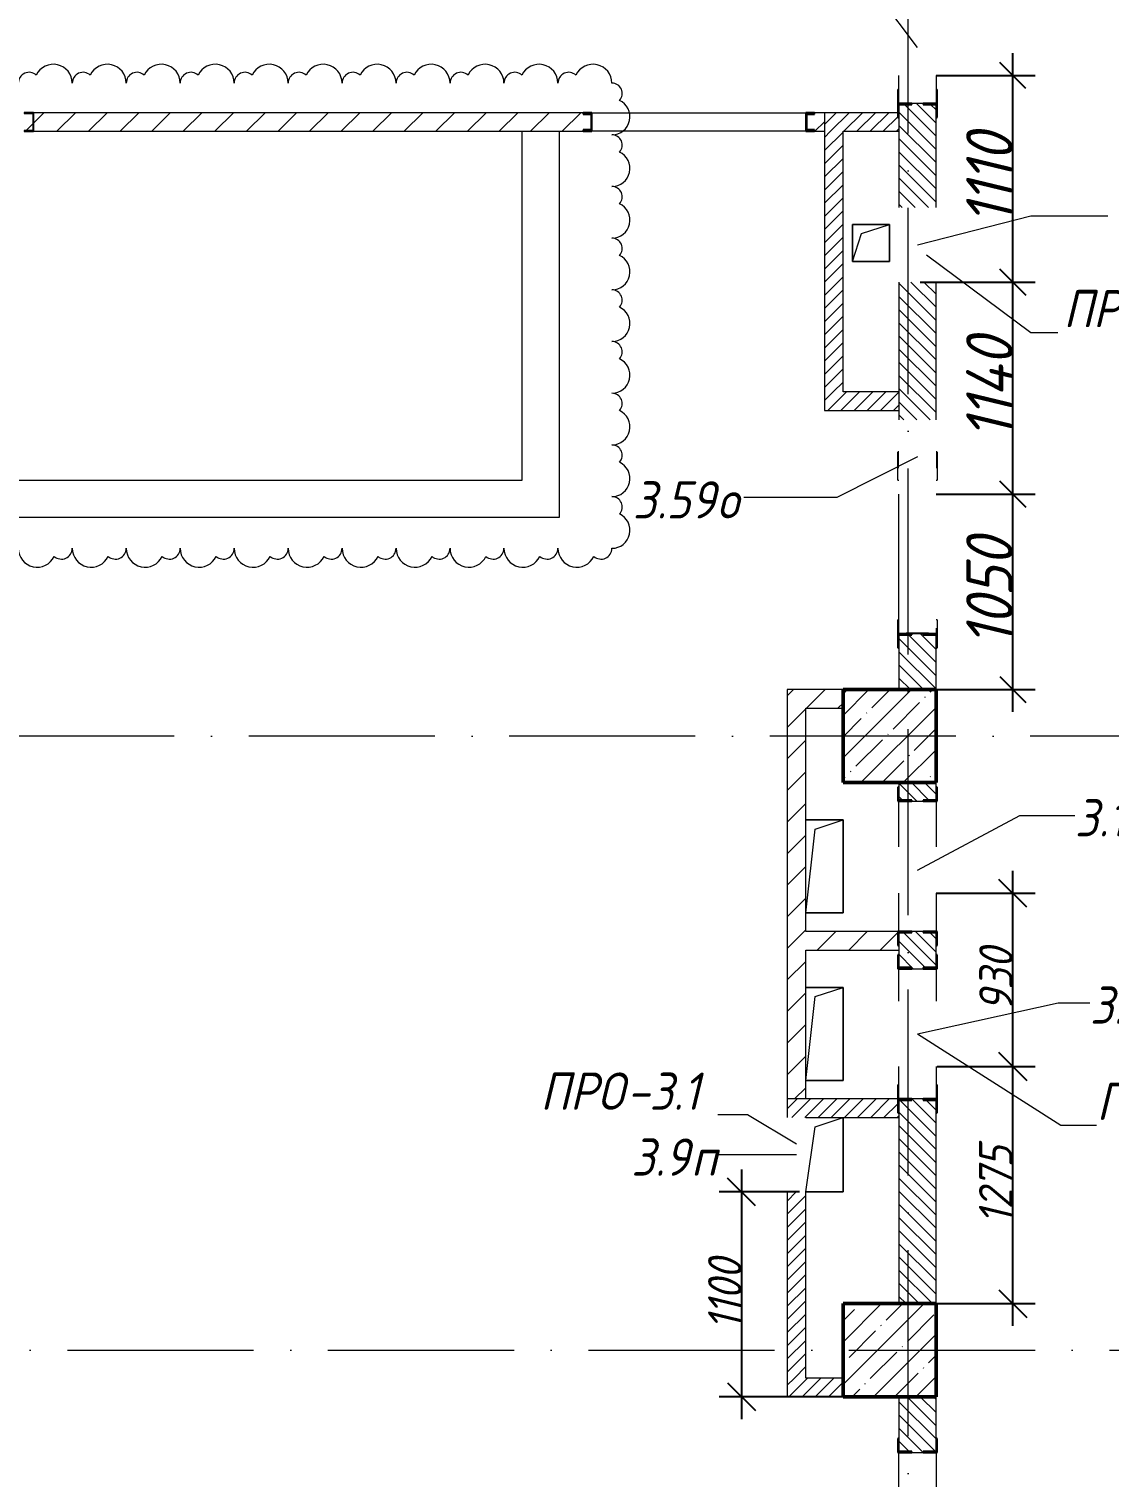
# Model space of a CAD drawing. Header units: millimetres. Extents: x -537608 to 253996, y -217170 to 186033.
# Drawn here: x -177960 to -172156, y 96683 to 104465 of the extents above; entities that cross this region are included whole.
import ezdxf

# ---------------------------------------------------------------- set-up
doc = ezdxf.new("R2010")
doc.units = ezdxf.units.MM
doc.linetypes.add('50_200_ШТРИХ_1Т_ш5_п1_п1_', pattern=[1400, 1000, -200, 0, -200])
for name, color, linetype, lineweight in [('A-____-____-DIMS', 7, 'Continuous', 9), ('A-FLOR-____-OTLN', 7, 'Continuous', 9), ('A-GENM-____-IDEN', 7, 'Continuous', 9), ('A-GENM-____-MCUT', 7, 'Continuous', 25), ('A-GENM-____-OTLN', 7, 'Continuous', 9), ('A-GENM-____-OTLN-1', 7, 'Continuous', 25), ('A-GLAZ-____-IDEN', 7, 'Continuous', 9), ('A-WALL-____-MCUT-2', 7, 'Continuous', 50), ('A-WALL-____-MCUT-3', 7, 'Continuous', 9), ('A-WALL-____-PATT-1', 7, 'Continuous', 9), ('A-WALL-FNSH-MCUT-1', 7, 'Continuous', 9), ('I-WALL-____-OTLN', 7, 'Continuous', 9), ('S-COLS-____-MCUT', 7, 'Continuous', 50), ('S-COLS-____-OTLN', 7, 'Continuous', 9), ('S-GRID-____-OTLN-1', 7, '50_200_ШТРИХ_1Т_ш5_п1_п1_', 9)]:
    doc.layers.add(name, color=color, linetype=linetype, lineweight=lineweight)
doc.layers.add('G-____-REVC-OTLN', color=1, linetype='Continuous', lineweight=9, true_color=0xff0000)
doc.styles.add('ISOCPEUR_I_10', font='isocpeui.ttf', dxfattribs={"width": 0.9, "height": 180})
doc.styles.add('ISOCPEUR_I_9', font='isocpeui.ttf', dxfattribs={"width": 0.9, "height": 250})
doc.dimstyles.new('ISO-1_8_0_9К_СРЕДНИЙ_Кладочные_4', dxfattribs={"dimscale": 304.8, "dimtxt": 179.276612, "dimasz": 0.492126, "dimexe": 0.393701, "dimexo": 0, "dimgap": 0, "dimtad": 1, "dimdec": 3, "dimrnd": 0.001, "dimdsep": 46, "dimtxsty": 'ISOCPEUR_I_10', "dimblk1": 'OBLIQUE', "dimblk2": 'OBLIQUE', "dimsah": 1, "dimcen": 0.09, "dimdle": 0.393701, "dimazin": 0, "dimtfac": 1, "dimtdec": 4, "dimtix": 1, "dimtmove": 1, "dimatfit": 3, "dimfxl": 1, "dimtvp": 1, "dimtolj": 1, "dimtzin": 0, "dimarcsym": 2})
doc.dimstyles.new('ISO-2_0_0_9К_СРЕДНИЙ', dxfattribs={"dimscale": 304.8, "dimtxt": 199.196235, "dimasz": 0.459318, "dimexe": 0.393701, "dimexo": 0, "dimgap": 0, "dimtad": 1, "dimdec": 0, "dimdsep": 46, "dimtxsty": 'ISOCPEUR_I_9', "dimblk1": 'OBLIQUE', "dimblk2": 'OBLIQUE', "dimsah": 1, "dimcen": 0.09, "dimdle": 0.393701, "dimazin": 0, "dimtfac": 1, "dimtdec": 4, "dimtix": 1, "dimtmove": 0, "dimatfit": 3, "dimfxl": 1, "dimtvp": 1, "dimtolj": 1, "dimtzin": 0, "dimarcsym": 2})
pattern_1 = [(135, (-178684.97, 83184.237), (-35.35534, -35.35534), [])]
pattern_2 = [(45, (-178684.97, 83184.24), (-84.8528, 84.8528), [])]
pattern_3 = [(45, (-178684.97, 83184.237), (-35.35534, 35.35534), [])]

# ---------------------------------------------------------------- blocks, each defined once
blk = doc.blocks.new('BSC_Колонна _Прямоугольная - 500х500-V52-АР1_План отверстий 3 этажа в осях 1-64_А-ГГ')
at = {"layer": 'S-COLS-____-OTLN'}
h = blk.add_hatch(dxfattribs=at)
h.set_pattern_fill('FP_89', color=256, style=0, pattern_type=2)
h.set_pattern_definition([(45, (-5350, -17481.04), (-114.0493, 114.0493), []), (45, (-5235.95, -17481.04), (-114.0493, 114.0493), [201.613, -40.323, 3.353, -36.97])])
h.paths.add_polyline_path([(-250, -250), (250, -250), (250, 250), (-250, 250)], flags=0)
at = {"layer": 'S-COLS-____-MCUT'}
for p, q in [((250, 250), (-250, 250)), ((-250, 250), (-250, -250)), ((250, -250), (250, 250)), ((-250, -250), (250, -250))]:
    blk.add_line(p, q, dxfattribs=at)
blk = doc.blocks.new('154_Стойка_СКБ_Швеллер - СМ-2180_100-28318692-АР1_План отверстий 3 этажа в осях 1-64_А-ГГ')
at = {"layer": 'A-GENM-____-MCUT'}
for p, q in [((171, 50), (125, 50)), ((125, 50), (125, -50)), ((129.5, 42.4), (171, 42.4)), ((129.5, -42.4), (129.5, 42.4)), ((171, 42.4), (171, 50)), ((125, -50), (171, -50)), ((171, -42.4), (129.5, -42.4)), ((171, -50), (171, -42.4))]:
    blk.add_line(p, q, dxfattribs=at)
blk = doc.blocks.new('154_Фахверк_СКБ_Швеллер - Тип_100_3960-28318856-АР1_План отверстий 3 этажа в осях 1-64_А-ГГ')
at = {"layer": 'A-GENM-____-MCUT'}
for p, q in [((175, 50), (125, 50)), ((125, 50), (125, -50)), ((128, 47), (175, 47)), ((128, -47), (128, 47)), ((175, 47), (175, 50)), ((125, -50), (175, -50)), ((175, -47), (128, -47)), ((175, -50), (175, -47))]:
    blk.add_line(p, q, dxfattribs=at)
blk = doc.blocks.new('154_Стойка_СКБ_Уголок - СМ-2180_200-28268025-АР1_План отверстий 3 этажа в осях 1-64_А-ГГ')
at = {"layer": 'A-GENM-____-MCUT'}
for p, q in [((125, 156), (125, 81)), ((200, 156), (125, 156)), ((200, 150), (200, 156)), ((125, 81), (131, 81)), ((131, 81), (131, 150)), ((131, 150), (200, 150)), ((131, 19), (125, 19)), ((125, 19), (125, -56)), ((131, -50), (131, 19)), ((125, -56), (200, -56)), ((200, -50), (131, -50)), ((200, -56), (200, -50))]:
    blk.add_line(p, q, dxfattribs=at)
blk = doc.blocks.new('Фахверк_СКБ_Уголок - 200_3960_зеркало-28268689-АР1_План отверстий 3 этажа в осях 1-64_А-ГГ')
at = {"layer": 'A-GENM-____-MCUT'}
for p, q in [((200, 156), (125, 156)), ((125, 156), (125, 81)), ((200, 150), (200, 156)), ((125, 81), (131, 81)), ((131, 81), (131, 150)), ((131, 150), (200, 150)), ((131, 19), (125, 19)), ((125, 19), (125, -56)), ((131, -50), (131, 19)), ((125, -56), (200, -56)), ((200, -50), (131, -50)), ((200, -56), (200, -50))]:
    blk.add_line(p, q, dxfattribs=at)
blk = doc.blocks.new('Фахверк_СКБ_Уголок - 200_3960-28268576-АР1_План отверстий 3 этажа в осях 1-64_А-ГГ')
at = {"layer": 'A-GENM-____-MCUT'}
for p, q in [((200, 156), (125, 156)), ((125, 156), (125, 81)), ((200, 150), (200, 156)), ((125, 81), (131, 81)), ((131, 81), (131, 150)), ((131, 150), (200, 150)), ((131, 19), (125, 19)), ((125, 19), (125, -56)), ((131, -50), (131, 19)), ((125, -56), (200, -56)), ((200, -50), (131, -50)), ((200, -56), (200, -50))]:
    blk.add_line(p, q, dxfattribs=at)
blk = doc.blocks.new('Стойка_Влож_Уголок_Опорный - Уголок-28213941-АР1_План отверстий 3 этажа в осях 1-64_А-ГГ')
at = {"layer": 'A-GENM-____-OTLN'}
for p, q in [((-212, -6), (-212, 0)), ((0, 0), (0, -6)), ((-212, -75), (-212, -6)), ((-212, -6), (-206, -6)), ((-212, -75), (-206, -75)), ((-6, -6), (0, -6)), ((-6, -75), (0, -75)), ((0, -6), (0, -75))]:
    blk.add_line(p, q, dxfattribs=at)
blk = doc.blocks.new('154_Стойка_СКБ_Уголок - СМ-2480_200-28346303-АР1_План отверстий 3 этажа в осях 1-64_А-ГГ')
at = {"layer": 'A-GENM-____-MCUT'}
for p, q in [((125, 156), (125, 81)), ((200, 156), (125, 156)), ((200, 150), (200, 156)), ((125, 81), (131, 81)), ((131, 81), (131, 150)), ((131, 150), (200, 150)), ((131, 19), (125, 19)), ((125, 19), (125, -56)), ((131, -50), (131, 19)), ((125, -56), (200, -56)), ((200, -50), (131, -50)), ((200, -56), (200, -50))]:
    blk.add_line(p, q, dxfattribs=at)
blk = doc.blocks.new('Стойка_Влож_Полоса боковая - Полоса-28213942-АР1_План отверстий 3 этажа в осях 1-64_А-ГГ')
at = {"layer": 'A-GENM-____-OTLN'}
for p, q in [((-5, 60), (0, 60)), ((-5, -60), (-5, 60)), ((0, 31), (0, -31)), ((0, -60), (-5, -60))]:
    blk.add_line(p, q, dxfattribs=at)
blk = doc.blocks.new('154_Стойка_СКБ_Уголок - СМ-2480_200-V164-АР1_План отверстий 3 этажа в осях 1-64_А-ГГ')
at = {"layer": 'A-GENM-____-MCUT'}
for p, q in [((125, 156), (125, 150)), ((200, 156), (125, 156)), ((200, 150), (200, 156)), ((125, -50), (125, -56)), ((125, -56), (200, -56)), ((200, -56), (200, -50))]:
    blk.add_line(p, q, dxfattribs=at)
blk = doc.blocks.new('Фахверк_СКБ_Уголок - 200_3550-28267367-АР1_План отверстий 3 этажа в осях 1-64_А-ГГ')
at = {"layer": 'A-GENM-____-MCUT'}
for p, q in [((200, 156), (125, 156)), ((125, 156), (125, 81)), ((200, 150), (200, 156)), ((125, 81), (131, 81)), ((131, 81), (131, 150)), ((131, 150), (200, 150)), ((131, 19), (125, 19)), ((125, 19), (125, -56)), ((131, -50), (131, 19)), ((125, -56), (200, -56)), ((200, -50), (131, -50)), ((200, -56), (200, -50))]:
    blk.add_line(p, q, dxfattribs=at)
blk = doc.blocks.new('AR_Отверстие прямоугольное _в плите_ - AR_Отверстие прямоугольное _в плите_-30229458-АР1_План отверстий 3 этажа в осях 1-64_А-ГГ')
at = {"layer": 'A-GENM-____-OTLN'}
for p, q in [((100, 250), (-100, 250)), ((-50, 200), (100, 250)), ((100, -250), (100, 250)), ((-100, -250), (-50, 200)), ((-100, -250), (100, -250))]:
    blk.add_line(p, q, dxfattribs=at)
blk = doc.blocks.new('AR_Отверстие прямоугольное _в плите_ - AR_Отверстие прямоугольное _в плите_-30458127-АР1_План отверстий 3 этажа в осях 1-64_А-ГГ')
at = {"layer": 'A-GENM-____-OTLN'}
for p, q in [((100, 100), (-100, 100)), ((-100, 100), (-100, -100)), ((-50, 50), (100, 100)), ((100, -100), (100, 100)), ((-100, -100), (-50, 50)), ((-100, -100), (100, -100))]:
    blk.add_line(p, q, dxfattribs=at)
blk = doc.blocks.new('AR_Отверстие прямоугольное _в плите_ - AR_Отверстие прямоугольное _в плите_-30229368-АР1_План отверстий 3 этажа в осях 1-64_А-ГГ')
at = {"layer": 'A-GENM-____-OTLN'}
for p, q in [((-50, 150), (100, 200)), ((100, -200), (100, 200)), ((-100, -200), (-50, 150)), ((-100, -200), (100, -200))]:
    blk.add_line(p, q, dxfattribs=at)
blk = doc.blocks.new('_Oblique')
at = {"color": 0, "linetype": 'ByBlock', "lineweight": -2}
blk.add_line((-0.5, -0.5), (0.5, 0.5), dxfattribs=at)
blk = doc.blocks.new('*D1093')
at = {"layer": 'A-____-____-DIMS', "color": 0, "lineweight": -2, "transparency": 16777216}
for p, q in [((-174130.2, 98335.3), (-174130.2, 96995.3)), ((-173819.8, 98215.3), (-174250.2, 98215.3)), ((-173585, 97115.3), (-174250.2, 97115.3))]:
    blk.add_line(p, q, dxfattribs=at)
at = {"layer": 'Defpoints', "color": 0, "transparency": 16777216}
for p in [(-173819.8, 98215.3), (-174130.2, 97115.3), (-173585, 97115.3)]:
    blk.add_point(p, dxfattribs=at)
at = {"layer": 'A-____-____-DIMS', "color": 0, "lineweight": -2, "transparency": 16777216, "xscale": 150, "yscale": 150, "zscale": 150}
for p, rotation in [((-174130.2, 98215.3), 90), ((-174130.2, 97115.3), 270)]:
    blk.add_blockref('_Oblique', p, dxfattribs=dict(at, rotation=rotation))
at = {"layer": 'A-____-____-DIMS', "color": 0, "transparency": 16777216, "insert": (-174220.2, 97665.3), "char_height": 180, "width": 463.361, "attachment_point": 5, "rotation": 90, "style": 'ISOCPEUR_I_10'}
blk.add_mtext('\\A1;1100', dxfattribs=at)
blk = doc.blocks.new('*D1196')
at = {"layer": 'A-____-____-DIMS', "color": 0, "lineweight": -2, "transparency": 16777216}
for p, q in [((-172673.1, 100795.3), (-172673.1, 102085.3)), ((-173085, 101965.3), (-172553.1, 101965.3)), ((-173085, 100915.3), (-172553.1, 100915.3))]:
    blk.add_line(p, q, dxfattribs=at)
at = {"layer": 'Defpoints', "color": 0, "transparency": 16777216}
for p in [(-173085, 101965.3), (-172673.1, 101965.3), (-173085, 100915.3)]:
    blk.add_point(p, dxfattribs=at)
at = {"layer": 'A-____-____-DIMS', "color": 0, "lineweight": -2, "transparency": 16777216, "xscale": 140, "yscale": 140, "zscale": 140}
for p, rotation in [((-172673.1, 101965.3), 90), ((-172673.1, 100915.3), 270)]:
    blk.add_blockref('_Oblique', p, dxfattribs=dict(at, rotation=rotation))
at = {"layer": 'A-____-____-DIMS', "color": 0, "transparency": 16777216, "insert": (-172798.1, 101440.3), "char_height": 250, "width": 560.814, "attachment_point": 5, "rotation": 90, "style": 'ISOCPEUR_I_9'}
blk.add_mtext('\\A1;1050', dxfattribs=at)
blk = doc.blocks.new('*D1197')
at = {"layer": 'A-____-____-DIMS', "color": 0, "lineweight": -2, "transparency": 16777216}
for p, q in [((-172673.1, 101845.3), (-172673.1, 103225.3)), ((-173169.8, 103105.3), (-172553.1, 103105.3)), ((-173085, 101965.3), (-172553.1, 101965.3))]:
    blk.add_line(p, q, dxfattribs=at)
at = {"layer": 'Defpoints', "color": 0, "transparency": 16777216}
for p in [(-173169.8, 103105.3), (-172673.1, 103105.3), (-173085, 101965.3)]:
    blk.add_point(p, dxfattribs=at)
at = {"layer": 'A-____-____-DIMS', "color": 0, "lineweight": -2, "transparency": 16777216, "xscale": 140, "yscale": 140, "zscale": 140}
for p, rotation in [((-172673.1, 103105.3), 90), ((-172673.1, 101965.3), 270)]:
    blk.add_blockref('_Oblique', p, dxfattribs=dict(at, rotation=rotation))
at = {"layer": 'A-____-____-DIMS', "color": 0, "transparency": 16777216, "insert": (-172798.1, 102535.3), "char_height": 250, "width": 533.233, "attachment_point": 5, "rotation": 90, "style": 'ISOCPEUR_I_9'}
blk.add_mtext('\\A1;1140', dxfattribs=at)
blk = doc.blocks.new('*D1198')
at = {"layer": 'A-____-____-DIMS', "color": 0, "lineweight": -2, "transparency": 16777216}
for p, q in [((-172673.1, 102985.3), (-172673.1, 104335.3)), ((-173085, 104215.3), (-172553.1, 104215.3)), ((-173169.8, 103105.3), (-172553.1, 103105.3))]:
    blk.add_line(p, q, dxfattribs=at)
at = {"layer": 'Defpoints', "color": 0, "transparency": 16777216}
for p in [(-173085, 104215.3), (-172673.1, 104215.3), (-173169.8, 103105.3)]:
    blk.add_point(p, dxfattribs=at)
at = {"layer": 'A-____-____-DIMS', "color": 0, "lineweight": -2, "transparency": 16777216, "xscale": 140, "yscale": 140, "zscale": 140}
for p, rotation in [((-172673.1, 104215.3), 90), ((-172673.1, 103105.3), 270)]:
    blk.add_blockref('_Oblique', p, dxfattribs=dict(at, rotation=rotation))
at = {"layer": 'A-____-____-DIMS', "color": 0, "transparency": 16777216, "insert": (-172798.1, 103660.3), "char_height": 250, "width": 468.877, "attachment_point": 5, "rotation": 90, "style": 'ISOCPEUR_I_9'}
blk.add_mtext('\\A1;1110', dxfattribs=at)
blk = doc.blocks.new('*D1214')
at = {"layer": 'A-____-____-DIMS', "color": 0, "lineweight": -2, "transparency": 16777216}
for p, q in [((-172673.1, 97495.3), (-172673.1, 99010.3)), ((-173079, 98890.3), (-172553.1, 98890.3)), ((-173085, 97615.3), (-172553.1, 97615.3))]:
    blk.add_line(p, q, dxfattribs=at)
at = {"layer": 'Defpoints', "color": 0, "transparency": 16777216}
for p in [(-173079, 98890.3), (-172673.1, 98890.3), (-173085, 97615.3)]:
    blk.add_point(p, dxfattribs=at)
at = {"layer": 'A-____-____-DIMS', "color": 0, "lineweight": -2, "transparency": 16777216, "xscale": 150, "yscale": 150, "zscale": 150}
for p, rotation in [((-172673.1, 98890.3), 90), ((-172673.1, 97615.3), 270)]:
    blk.add_blockref('_Oblique', p, dxfattribs=dict(at, rotation=rotation))
at = {"layer": 'A-____-____-DIMS', "color": 0, "transparency": 16777216, "insert": (-172764.3, 98252.8), "char_height": 180, "width": 504.733, "attachment_point": 5, "rotation": 90, "style": 'ISOCPEUR_I_10'}
blk.add_mtext('\\A1;1275', dxfattribs=at)
blk = doc.blocks.new('*D1215')
at = {"layer": 'A-____-____-DIMS', "color": 0, "lineweight": -2, "transparency": 16777216}
for p, q in [((-172673.1, 98770.3), (-172673.1, 99940.3)), ((-173085, 99820.3), (-172553.1, 99820.3)), ((-173079, 98890.3), (-172553.1, 98890.3))]:
    blk.add_line(p, q, dxfattribs=at)
at = {"layer": 'Defpoints', "color": 0, "transparency": 16777216}
for p in [(-173085, 99820.3), (-172673.1, 99820.3), (-173079, 98890.3)]:
    blk.add_point(p, dxfattribs=at)
at = {"layer": 'A-____-____-DIMS', "color": 0, "lineweight": -2, "transparency": 16777216, "xscale": 150, "yscale": 150, "zscale": 150}
for p, rotation in [((-172673.1, 99820.3), 90), ((-172673.1, 98890.3), 270)]:
    blk.add_blockref('_Oblique', p, dxfattribs=dict(at, rotation=rotation))
at = {"layer": 'A-____-____-DIMS', "color": 0, "transparency": 16777216, "insert": (-172763.1, 99355.3), "char_height": 180, "width": 409.578, "attachment_point": 5, "rotation": 90, "style": 'ISOCPEUR_I_10'}
blk.add_mtext('\\A1;930', dxfattribs=at)
blk = doc.blocks.new('Family - ___-37340019-АР1_План отверстий 3 этажа в осях 1-64_А-ГГ')
at = {"layer": 'G-____-REVC-OTLN'}
for centre, radius, start, end in [((-1753.7, 20990), 101.5, 360, 154.79123), ((-1463.7, 20990), 101.5, 360, 154.79123), ((-1173.7, 20990), 101.5, 360, 154.79123), ((-883.7, 20990), 101.5, 360, 154.79123), ((-593.7, 20990), 101.5, 360, 154.79123), ((-303.7, 20990), 101.5, 360, 154.79123), ((-13.7, 20990), 101.5, 360, 154.79123), ((276.3, 20990), 101.5, 360, 154.79123), ((566.3, 20990), 101.5, 360, 154.79123), ((856.3, 20990), 101.5, 360, 154.79123), ((1146.3, 20990), 101.5, 360, 154.79123), ((1436.3, 20990), 101.5, 360, 154.79123), ((1726.3, 20990), 101.5, 360, 154.79123), ((2016.3, 20990), 101.5, 360, 154.79123), ((2306.3, 20990), 101.5, 0, 154.79123), ((2596.3, 20990), 101.5, 0, 154.79123), ((2886.3, 20990), 101.5, 0, 154.79123), ((3176.3, 20990), 101.5, 0, 154.79123), ((3466.3, 20990), 101.5, 0, 154.79123), ((3756.3, 20990), 101.5, 0, 154.79123), ((-1884.2, 20990), 58, 48.18969, 180), ((-1594.2, 20990), 58, 48.18969, 180), ((-1304.2, 20990), 58, 48.18969, 180), ((-1014.2, 20990), 58, 48.18969, 180), ((-724.2, 20990), 58, 48.18969, 180), ((-434.2, 20990), 58, 48.18969, 180), ((-144.2, 20990), 58, 48.18969, 180), ((145.8, 20990), 58, 48.18969, 180), ((435.8, 20990), 58, 48.18969, 180), ((725.8, 20990), 58, 48.18969, 180), ((1015.8, 20990), 58, 48.18969, 180), ((1305.8, 20990), 58, 48.18969, 180), ((1595.8, 20990), 58, 48.18969, 180), ((1885.8, 20990), 58, 48.18969, 180), ((2175.8, 20990), 58, 48.18969, 180), ((2465.8, 20990), 58, 48.18969, 180), ((2755.8, 20990), 58, 48.18969, 180), ((3045.8, 20990), 58, 48.18969, 180), ((3335.8, 20990), 58, 48.18969, 180), ((3625.8, 20990), 58, 48.18969, 180), ((-1942.2, 20892.8), 97.2, 90, 244.79123), ((3857.8, 20934.5), 55.6, 318.18969, 90), ((3857.8, 20809.5), 97.2, 270, 64.79123), ((-1942.2, 20767.8), 55.6, 138.18969, 270), ((-1942.2, 20615), 97.2, 90, 244.79123), ((3857.8, 20656.7), 55.6, 318.18969, 90), ((3857.8, 20531.7), 97.2, 270, 64.79123), ((-1942.2, 20490), 55.6, 138.18969, 270), ((-1942.2, 20337.2), 97.2, 90, 244.79123), ((3857.8, 20378.9), 55.6, 318.18969, 90), ((3857.8, 20253.9), 97.2, 270, 64.79123), ((-1942.2, 20212.2), 55.6, 138.18969, 270), ((-1942.2, 20059.5), 97.2, 90, 244.79123), ((3857.8, 20101.1), 55.6, 318.18969, 90), ((3857.8, 19976.1), 97.2, 270, 64.79123), ((-1942.2, 19934.5), 55.6, 138.18969, 270), ((-1942.2, 19781.7), 97.2, 90, 244.79123), ((3857.8, 19823.3), 55.6, 318.18969, 90), ((3857.8, 19698.3), 97.2, 270, 64.79123), ((-1942.2, 19656.7), 55.6, 138.18969, 270), ((-1942.2, 19503.9), 97.2, 90, 244.79123), ((3857.8, 19545.6), 55.6, 318.18969, 90), ((3857.8, 19420.6), 97.2, 270, 64.79123), ((-1942.2, 19378.9), 55.6, 138.18969, 270), ((-1942.2, 19226.1), 97.2, 90, 244.79123), ((3857.8, 19267.8), 55.6, 318.18969, 90), ((3857.8, 19142.8), 97.2, 270, 64.79123), ((-1942.2, 19101.1), 55.6, 138.18969, 270), ((-1942.2, 18948.3), 97.2, 90, 244.79123), ((3857.8, 18990), 55.6, 318.18969, 90), ((3857.8, 18865), 97.2, 270, 64.79123), ((-1942.2, 18823.3), 55.6, 138.18969, 270), ((-1942.2, 18670.6), 97.2, 90, 244.79123), ((3857.8, 18712.2), 55.6, 318.18969, 90), ((3857.8, 18587.2), 97.2, 270, 64.79123), ((-1942.2, 18545.6), 55.6, 138.18969, 270), ((-1840.7, 18490), 101.5, 180, 334.79123), ((-1710.2, 18490), 58, 228.18969, 0), ((-1550.7, 18490), 101.5, 180, 334.79123), ((-1420.2, 18490), 58, 228.18969, 0), ((-1260.7, 18490), 101.5, 180, 334.79123), ((-1130.2, 18490), 58, 228.18969, 0), ((-970.7, 18490), 101.5, 180, 334.79123), ((-840.2, 18490), 58, 228.18969, 0), ((-680.7, 18490), 101.5, 180, 334.79123), ((-550.2, 18490), 58, 228.18969, 0), ((-390.7, 18490), 101.5, 180, 334.79123), ((-260.2, 18490), 58, 228.18969, 0), ((-100.7, 18490), 101.5, 180, 334.79123), ((29.8, 18490), 58, 228.18969, 0), ((189.3, 18490), 101.5, 180, 334.79123), ((319.8, 18490), 58, 228.18969, 0), ((479.3, 18490), 101.5, 180, 334.79123), ((609.8, 18490), 58, 228.18969, 0), ((769.3, 18490), 101.5, 180, 334.79123), ((899.8, 18490), 58, 228.18969, 0), ((1059.3, 18490), 101.5, 180, 334.79123), ((1189.8, 18490), 58, 228.18969, 0), ((1349.3, 18490), 101.5, 180, 334.79123), ((1479.8, 18490), 58, 228.18969, 0), ((1639.3, 18490), 101.5, 180, 334.79123), ((1769.8, 18490), 58, 228.18969, 0), ((1929.3, 18490), 101.5, 180, 334.79123), ((2059.8, 18490), 58, 228.18969, 0), ((2219.3, 18490), 101.5, 180, 334.79123), ((2349.8, 18490), 58, 228.18969, 0), ((2509.3, 18490), 101.5, 180, 334.79123), ((2639.8, 18490), 58, 228.18969, 0), ((2799.3, 18490), 101.5, 180, 334.79123), ((2929.8, 18490), 58, 228.18969, 0), ((3089.3, 18490), 101.5, 180, 334.79123), ((3219.8, 18490), 58, 228.18969, 0), ((3379.3, 18490), 101.5, 180, 334.79123), ((3509.8, 18490), 58, 228.18969, 0), ((3669.3, 18490), 101.5, 180, 334.79123), ((3799.8, 18490), 58, 228.18969, 0)]:
    blk.add_arc(centre, radius, start, end, dxfattribs=at)

msp = doc.modelspace()

# ---------------------------------------------------------------- hatches: boundary and pattern name
at = {"layer": 'A-WALL-____-PATT-1'}
h = msp.add_hatch(dxfattribs=at)
h.set_pattern_fill('FP_6', color=256, style=0, pattern_type=2)
h.set_pattern_definition(pattern_1)
h.paths.add_polyline_path([(-173084.9702, 100915.2788), (-173084.9702, 101209.2788), (-173153.9702, 101209.2788), (-173153.9702, 101215.2788), (-173215.9702, 101215.2788), (-173215.9702, 101209.2788), (-173284.9702, 101209.2788), (-173284.9702, 100915.2788)], flags=0)
h.paths.add_polyline_path([(-173110.6112, 102365.2788), (-173084.9702, 102365.2788), (-173084.9702, 103105.2788), (-173284.9702, 103105.2788), (-173284.9702, 102365.2788)], flags=0)
h.paths.add_polyline_path([(-173084.9702, 103505.2788), (-173084.9702, 104059.2788), (-173153.9702, 104059.2788), (-173153.9702, 104065.2788), (-173215.9702, 104065.2788), (-173215.9702, 104059.2788), (-173284.9702, 104059.2788), (-173284.9702, 103505.2788), (-173215.9702, 103505.2788)], flags=0)
h.paths.add_polyline_path([(-173153.9702, 105215.2788), (-173153.9702, 105221.2788), (-173084.9702, 105221.2788), (-173084.9702, 106415.2788), (-173284.9702, 106415.2788), (-173284.9702, 105221.2788), (-173215.9702, 105221.2788), (-173215.9702, 105215.2788)], flags=0)
h = msp.add_hatch(dxfattribs=at)
h.set_pattern_fill('FP_4', color=256, style=0, pattern_type=2)
h.set_pattern_definition(pattern_2)
h.paths.add_polyline_path([(-173684.9702, 103915.2788), (-173684.9702, 104015.2788), (-173738.9702, 104015.2788), (-173738.9702, 104007.6788), (-173780.4702, 104007.6788), (-173780.4702, 103922.8788), (-173738.9702, 103922.8788), (-173738.9702, 103915.2788)], flags=0)
h.paths.add_polyline_path([(-175163.7185, 103915.2788), (-174980.9702, 103916.0519), (-174980.9702, 103922.8788), (-174939.4702, 103922.8788), (-174939.4702, 104007.6788), (-174980.9702, 104007.6788), (-174980.9702, 104015.2788), (-177934.9702, 104015.2788), (-177934.9702, 103915.2788)], flags=0)
h.paths.add_polyline_path([(-178698.6471, 103915.2788), (-177984.9702, 103915.2788), (-177984.9702, 103918.2788), (-177937.9702, 103918.2788), (-177937.9702, 104012.2788), (-177984.9702, 104012.2788), (-177984.9702, 104015.2788), (-180884.9702, 104015.2788), (-180884.9702, 103915.2788), (-180466.1114, 103915.2788)], flags=0)
h = msp.add_hatch(dxfattribs=at)
h.set_pattern_fill('FP_5', color=256, style=0, pattern_type=2)
h.set_pattern_definition(pattern_3)
h.paths.add_polyline_path([(-173290.9702, 103915.2788), (-173284.9702, 103915.2788), (-173284.9702, 103990.2788), (-173290.9702, 103990.2788), (-173290.9702, 104015.2788), (-173684.9702, 104015.2788), (-173684.9702, 103915.2788), (-173396.2542, 103915.2788)], flags=0)
h = msp.add_hatch(dxfattribs=at)
h.set_pattern_fill('FP_5', color=256, style=0, pattern_type=2)
h.set_pattern_definition(pattern_3)
h.paths.add_polyline_path([(-173584.9702, 102515.2788), (-173584.9702, 103915.2788), (-173684.9702, 103915.2788), (-173684.9702, 102515.2788)], flags=0)
h = msp.add_hatch(dxfattribs=at)
h.set_pattern_fill('FP_5', color=256, style=0, pattern_type=2)
h.set_pattern_definition(pattern_3)
h.paths.add_polyline_path([(-173284.9702, 102415.2788), (-173284.9702, 102515.2788), (-173684.9702, 102515.2788), (-173684.9702, 102415.2788), (-173396.2542, 102415.2788)], flags=0)
h = msp.add_hatch(dxfattribs=at)
h.set_pattern_fill('FP_4', color=256, style=0, pattern_type=2)
h.set_pattern_definition(pattern_2)
h.paths.add_polyline_path([(-173884.9702, 98715.2788), (-173784.9702, 98715.2788), (-173784.9702, 100915.2788), (-173884.9702, 100915.2788), (-173884.9702, 99398.8369)], flags=0)
h = msp.add_hatch(dxfattribs=at)
h.set_pattern_fill('FP_4', color=256, style=0, pattern_type=2)
h.set_pattern_definition(pattern_2)
h.paths.add_polyline_path([(-173584.9702, 100815.2788), (-173584.9702, 100915.2788), (-173784.9702, 100915.2788), (-173784.9702, 100815.2788)], flags=0)
h = msp.add_hatch(dxfattribs=at)
h.set_pattern_fill('FP_6', color=256, style=0, pattern_type=2)
h.set_pattern_definition(pattern_1)
h.paths.add_polyline_path([(-173284.9702, 97615.2788), (-173084.9702, 97615.2788), (-173086.0611, 98709.2788), (-173153.9702, 98709.2788), (-173153.9702, 98715.2788), (-173215.9702, 98715.2788), (-173215.9702, 98709.2788), (-173284.9702, 98709.2788), (-173284.9702, 97678.7762)], flags=0)
h.paths.add_polyline_path([(-173215.9702, 99415.2788), (-173153.9702, 99415.2788), (-173153.9702, 99421.2788), (-173084.9702, 99421.2788), (-173084.9702, 99609.2788), (-173153.9702, 99609.2788), (-173153.9702, 99615.2788), (-173215.9702, 99615.2788), (-173215.9702, 99609.2788), (-173284.9702, 99609.2788), (-173284.9702, 99421.2788), (-173215.9702, 99421.2788)], flags=0)
h.paths.add_polyline_path([(-173215.9702, 100315.2788), (-173153.9702, 100315.2788), (-173153.9702, 100321.2788), (-173084.9702, 100321.2788), (-173084.9702, 100415.2788), (-173284.9702, 100415.2788), (-173284.9702, 100321.2788), (-173215.9702, 100321.2788)], flags=0)
h = msp.add_hatch(dxfattribs=at)
h.set_pattern_fill('FP_4', color=256, style=0, pattern_type=2)
h.set_pattern_definition(pattern_2)
h.paths.add_polyline_path([(-173293.1441, 99515.2788), (-173284.9702, 99515.2788), (-173284.9702, 99540.2788), (-173290.9702, 99540.2788), (-173290.9702, 99615.2788), (-173784.9702, 99615.2788), (-173784.9702, 99515.2788), (-173396.2542, 99515.2788)], flags=0)
h = msp.add_hatch(dxfattribs=at)
h.set_pattern_fill('FP_5', color=256, style=0, pattern_type=2)
h.set_pattern_definition(pattern_3)
h.paths.add_polyline_path([(-173293.1441, 98615.2788), (-173284.9702, 98615.2788), (-173284.9702, 98640.2788), (-173290.9702, 98640.2788), (-173290.9702, 98715.2788), (-173884.9702, 98715.2788), (-173884.9702, 98615.2788), (-173396.2542, 98615.2788)], flags=0)
h = msp.add_hatch(dxfattribs=at)
h.set_pattern_fill('FP_5', color=256, style=0, pattern_type=2)
h.set_pattern_definition(pattern_3)
h.paths.add_polyline_path([(-173884.9702, 97215.2788), (-173784.9702, 97215.2788), (-173784.9702, 98215.2788), (-173884.9702, 98215.2788), (-173884.9702, 97678.7762)], flags=0)
h = msp.add_hatch(dxfattribs=at)
h.set_pattern_fill('FP_5', color=256, style=0, pattern_type=2)
h.set_pattern_definition(pattern_3)
h.paths.add_polyline_path([(-173584.9702, 97115.2788), (-173584.9702, 97215.2788), (-173884.9702, 97215.2788), (-173884.9702, 97115.2788)], flags=0)
h = msp.add_hatch(dxfattribs=at)
h.set_pattern_fill('FP_6', color=256, style=0, pattern_type=2)
h.set_pattern_definition(pattern_1)
h.paths.add_polyline_path([(-173153.9702, 93915.2788), (-173153.9702, 93921.2788), (-173084.9702, 93921.2788), (-173084.9702, 94109.2788), (-173153.9702, 94109.2788), (-173153.9702, 94115.2788), (-173215.9702, 94115.2788), (-173215.9702, 94109.2788), (-173284.9702, 94109.2788), (-173284.9702, 93921.2788), (-173215.9702, 93921.2788), (-173215.9702, 93915.2788)], flags=0)
h.paths.add_polyline_path([(-173215.9702, 94815.2788), (-173153.9702, 94815.2788), (-173153.9702, 94821.2788), (-173084.9702, 94821.2788), (-173084.9702, 95109.2788), (-173153.9702, 95109.2788), (-173153.9702, 95115.2788), (-173215.9702, 95115.2788), (-173215.9702, 95109.2788), (-173284.9702, 95109.2788), (-173284.9702, 94821.2788), (-173215.9702, 94821.2788)], flags=0)
h.paths.add_polyline_path([(-173215.9702, 96815.2788), (-173153.9702, 96815.2788), (-173153.9702, 96821.2788), (-173084.9702, 96821.2788), (-173084.9702, 97115.2788), (-173284.9702, 97115.2788), (-173284.9702, 96821.2788), (-173215.9702, 96821.2788)], flags=0)
at = {"layer": 'S-COLS-____-OTLN'}
h = msp.add_hatch(dxfattribs=at)
h.set_pattern_fill('FP_38', color=256, style=0, pattern_type=2)
h.set_pattern_definition([(45, (-178684.97, 83184.24), (-114.0493, 114.0493), []), (45, (-178570.92, 83184.24), (-114.0493, 114.0493), [201.612, -40.322, 3.353, -36.97])])
h.paths.add_polyline_path([(-173584.9702, 97115.2788), (-173084.9702, 97115.2788), (-173084.9702, 97615.2788), (-173584.9702, 97615.2788)], flags=0)

# ---------------------------------------------------------------- linework, layer by layer
at = {"layer": 'A-FLOR-____-OTLN'}
for p, q in [((-173534.9702, 103415.2788), (-173334.9702, 103415.2788)), ((-173534.9702, 103215.2788), (-173534.9702, 103415.2788)), ((-173334.9702, 103415.2788), (-173334.9702, 103215.2788)), ((-173334.9702, 103215.2788), (-173534.9702, 103215.2788)), ((-173784.9702, 100215.2788), (-173584.9702, 100215.2788)), ((-173584.9702, 100215.2788), (-173584.9702, 99715.2788)), ((-173584.9702, 99715.2788), (-173784.9702, 99715.2788)), ((-173784.9702, 99315.0854), (-173584.9702, 99315.0854)), ((-173584.9702, 99315.0854), (-173584.9702, 98815.0854)), ((-173584.9702, 98815.0854), (-173784.9702, 98815.0854)), ((-173584.9702, 98615.2788), (-173584.9702, 98215.2788)), ((-173584.9702, 98215.2788), (-173784.9702, 98215.2788))]:
    msp.add_line(p, q, dxfattribs=at)
at = {"layer": 'A-GENM-____-IDEN'}
for p, q in [((-173136.9577, 103252.1851), (-172575.8498, 102834.948)), ((-172575.8498, 102834.948), (-172430.0151, 102834.948)), ((-173184.9702, 99065.2788), (-172414.9566, 98574.8593)), ((-174098.9704, 98629.8997), (-174258.7533, 98629.8997)), ((-173834.9702, 98471.558), (-174098.9704, 98629.8997)), ((-172414.9566, 98574.8593), (-172222.3491, 98574.8593))]:
    msp.add_line(p, q, dxfattribs=at)
at = {"layer": 'A-GLAZ-____-IDEN'}
for p, q in [((-173184.9702, 104365.2788), (-173469.4933, 104745.1627)), ((-173184.9702, 103305.2788), (-172575.8498, 103460.9885)), ((-172575.8498, 103460.9885), (-172162.0398, 103460.9885)), ((-173184.9702, 102165.2788), (-173617.6395, 101947.0756)), ((-173617.6395, 101947.0756), (-174118.9246, 101947.0756)), ((-173184.9702, 99945.2788), (-172634.1424, 100238.7339)), ((-172634.1424, 100238.7339), (-172338.8262, 100238.7339)), ((-173184.9702, 99065.2788), (-172429.5318, 99231.9435)), ((-172429.5318, 99231.9435), (-172257.8991, 99231.9435)), ((-173834.9702, 98415.2788), (-174258.7533, 98415.2788))]:
    msp.add_line(p, q, dxfattribs=at)
at = {"layer": 'A-WALL-____-MCUT-2'}
msp.add_line((-173284.9702, 97615.2788), (-173084.9702, 97615.2788), dxfattribs=at)
at = {"layer": 'A-WALL-____-MCUT-3'}
for p, q in [((-173153.9702, 104065.2788), (-173215.9702, 104065.2788)), ((-173284.9702, 103990.2788), (-173284.9702, 103505.2788)), ((-173084.9702, 103505.2788), (-173084.9702, 103990.2788)), ((-173284.9702, 103105.2788), (-173284.9702, 102365.2788)), ((-173084.9702, 102365.2788), (-173084.9702, 103105.2788)), ((-173284.9702, 101140.2788), (-173284.9702, 100915.2788)), ((-173084.9702, 100915.2788), (-173084.9702, 101140.2788)), ((-173284.9702, 100415.2788), (-173284.9702, 100390.2788)), ((-173084.9702, 100390.2788), (-173084.9702, 100415.2788)), ((-173215.9702, 100315.2788), (-173153.9702, 100315.2788)), ((-173153.9702, 99615.2788), (-173215.9702, 99615.2788)), ((-173284.9702, 99540.2788), (-173284.9702, 99490.2788)), ((-173084.9702, 99490.2788), (-173084.9702, 99540.2788)), ((-173215.9702, 99415.2788), (-173153.9702, 99415.2788)), ((-173153.9702, 98715.2788), (-173215.9702, 98715.2788)), ((-173284.9702, 98640.2788), (-173284.9702, 97615.2788)), ((-173084.9702, 97615.2788), (-173084.9702, 98640.2788)), ((-173084.9702, 97115.2788), (-173284.9702, 97115.2788)), ((-173284.9702, 97115.2788), (-173284.9702, 96890.2788)), ((-173084.9702, 96890.2788), (-173084.9702, 97115.2788)), ((-173215.9702, 96815.2788), (-173153.9702, 96815.2788))]:
    msp.add_line(p, q, dxfattribs=at)
at = {"layer": 'A-WALL-FNSH-MCUT-1'}
for p, q in [((-174980.9702, 104015.2788), (-177934.9702, 104015.2788)), ((-173290.9702, 104015.2788), (-173738.9702, 104015.2788)), ((-173684.9702, 104015.2788), (-173684.9702, 102415.2788)), ((-177934.9702, 103915.2788), (-174980.9702, 103915.2788)), ((-173738.9702, 103915.2788), (-173684.9702, 103915.2788)), ((-173584.9702, 102515.2788), (-173584.9702, 103915.2788)), ((-173584.9702, 103915.2788), (-173284.9702, 103915.2788)), ((-173284.9702, 102515.2788), (-173584.9702, 102515.2788)), ((-173684.9702, 102415.2788), (-173284.9702, 102415.2788)), ((-173884.9702, 100915.2788), (-173884.9702, 98615.2788)), ((-173584.9702, 100915.2788), (-173884.9702, 100915.2788)), ((-173784.9702, 99615.2788), (-173784.9702, 100815.2788)), ((-173784.9702, 100815.2788), (-173584.9702, 100815.2788)), ((-173290.9702, 99615.2788), (-173784.9702, 99615.2788)), ((-173784.9702, 99515.2788), (-173284.9702, 99515.2788)), ((-173784.9702, 98715.2788), (-173784.9702, 99515.2788)), ((-173290.9702, 98715.2788), (-173884.9702, 98715.2788)), ((-173784.9702, 98615.2788), (-173284.9702, 98615.2788)), ((-173884.9702, 98215.2788), (-173884.9702, 97115.2788)), ((-173784.9702, 97215.2788), (-173784.9702, 98215.2788)), ((-173584.9702, 97215.2788), (-173784.9702, 97215.2788)), ((-173584.9702, 97115.2788), (-173584.9702, 97215.2788)), ((-173884.9702, 97115.2788), (-173584.9702, 97115.2788))]:
    msp.add_line(p, q, dxfattribs=at)
at = {"layer": 'I-WALL-____-OTLN'}
for p, q in [((-173284.9702, 104065.2788), (-173284.9702, 104215.2788)), ((-173084.9702, 104215.2788), (-173084.9702, 104065.2788)), ((-174934.9702, 104015.2788), (-173784.9702, 104015.2788)), ((-175309.9702, 102040.2788), (-175309.9702, 103915.2788)), ((-175109.9702, 103915.2788), (-175109.9702, 101840.2788)), ((-173784.9702, 103915.2788), (-174934.9702, 103915.2788)), ((-180284.9702, 102040.2788), (-175309.9702, 102040.2788)), ((-173284.9702, 101215.2788), (-173284.9702, 101965.2788)), ((-175109.9702, 101840.2788), (-180484.9702, 101840.2788)), ((-173084.9702, 101245.2788), (-173084.9702, 101215.2788)), ((-173284.9702, 100070.2788), (-173284.9702, 100315.2788)), ((-173084.9702, 100315.2788), (-173084.9702, 100070.2788)), ((-173284.9702, 99615.2788), (-173284.9702, 99820.2788)), ((-173084.9702, 99820.2788), (-173084.9702, 99615.2788)), ((-173284.9702, 99240.2788), (-173284.9702, 99415.2788)), ((-173084.9702, 99415.2788), (-173084.9702, 99240.2788)), ((-173284.9702, 98715.2788), (-173284.9702, 98890.2788)), ((-173084.9702, 98890.2788), (-173084.9702, 98715.2788)), ((-173284.9702, 95115.2788), (-173284.9702, 96815.2788)), ((-173084.9702, 96815.2788), (-173084.9702, 95115.2788))]:
    msp.add_line(p, q, dxfattribs=at)
at = {"layer": 'S-COLS-____-MCUT'}
for p, q in [((-173284.9702, 97615.2788), (-173584.9702, 97615.2788)), ((-173584.9702, 97615.2788), (-173584.9702, 97115.2788)), ((-173084.9702, 97115.2788), (-173084.9702, 97615.2788)), ((-173584.9702, 97115.2788), (-173084.9702, 97115.2788))]:
    msp.add_line(p, q, dxfattribs=at)
at = {"layer": 'S-COLS-____-OTLN'}
msp.add_line((-173084.9702, 97615.2788), (-173284.9702, 97615.2788), dxfattribs=at)
at = {"layer": 'S-GRID-____-OTLN-1'}
for p, q in [((-173234.9702, 78701.6305), (-173234.9702, 133065.1964)), ((-151977.231, 100665.2788), (-183353.7404, 100665.2788)), ((-183353.7404, 97365.2788), (-151977.231, 97365.2788))]:
    msp.add_line(p, q, dxfattribs=at)

# ---------------------------------------------------------------- block references
at = {"layer": 'A-GENM-____-OTLN'}
for name, p, rotation in [('Стойка_Влож_Уголок_Опорный - Уголок-28213941-АР1_План отверстий 3 этажа в осях 1-64_А-ГГ', (-173290.9702, 104065.2788), 180), ('Стойка_Влож_Уголок_Опорный - Уголок-28213941-АР1_План отверстий 3 этажа в осях 1-64_А-ГГ', (-173290.9702, 101215.2788), 180), ('Стойка_Влож_Полоса боковая - Полоса-28213942-АР1_План отверстий 3 этажа в осях 1-64_А-ГГ', (-173184.9702, 101215.2788), 269.9999999999999), ('Стойка_Влож_Уголок_Опорный - Уголок-28213941-АР1_План отверстий 3 этажа в осях 1-64_А-ГГ', (-173290.9702, 98715.2788), 180)]:
    msp.add_blockref(name, p, dxfattribs=dict(at, rotation=rotation))
for name, p in [('AR_Отверстие прямоугольное _в плите_ - AR_Отверстие прямоугольное _в плите_-30458127-АР1_План отверстий 3 этажа в осях 1-64_А-ГГ', (-173434.9702, 103315.2788)), ('Стойка_Влож_Уголок_Опорный - Уголок-28213941-АР1_План отверстий 3 этажа в осях 1-64_А-ГГ', (-173078.9702, 102115.2788)), ('AR_Отверстие прямоугольное _в плите_ - AR_Отверстие прямоугольное _в плите_-30229458-АР1_План отверстий 3 этажа в осях 1-64_А-ГГ', (-173684.9702, 99965.2788)), ('AR_Отверстие прямоугольное _в плите_ - AR_Отверстие прямоугольное _в плите_-30229458-АР1_План отверстий 3 этажа в осях 1-64_А-ГГ', (-173684.9702, 99065.0854)), ('AR_Отверстие прямоугольное _в плите_ - AR_Отверстие прямоугольное _в плите_-30229368-АР1_План отверстий 3 этажа в осях 1-64_А-ГГ', (-173684.9702, 98415.2788))]:
    msp.add_blockref(name, p, dxfattribs=at)
at = {"layer": 'A-GENM-____-OTLN-1'}
for name, p, rotation in [('154_Стойка_СКБ_Уголок - СМ-2180_200-28268025-АР1_План отверстий 3 этажа в осях 1-64_А-ГГ', (-173234.9702, 104190.2788), 269.9999999999999), ('154_Фахверк_СКБ_Швеллер - Тип_100_3960-28318856-АР1_План отверстий 3 этажа в осях 1-64_А-ГГ', (-177809.9702, 103965.2788), 180), ('154_Стойка_СКБ_Швеллер - СМ-2180_100-28318692-АР1_План отверстий 3 этажа в осях 1-64_А-ГГ', (-174809.9702, 103965.2788), 180), ('154_Стойка_СКБ_Уголок - СМ-2480_200-V164-АР1_План отверстий 3 этажа в осях 1-64_А-ГГ', (-173134.9702, 101990.2788), 89.99999999999991), ('154_Стойка_СКБ_Уголок - СМ-2480_200-28346303-АР1_План отверстий 3 этажа в осях 1-64_А-ГГ', (-173234.9702, 101340.2788), 269.9999999999999), ('Фахверк_СКБ_Уголок - 200_3960_зеркало-28268689-АР1_План отверстий 3 этажа в осях 1-64_А-ГГ', (-173134.9702, 100190.2788), 89.99999999999991), ('Фахверк_СКБ_Уголок - 200_3960-28268576-АР1_План отверстий 3 этажа в осях 1-64_А-ГГ', (-173234.9702, 99740.2788), 269.9999999999999), ('Фахверк_СКБ_Уголок - 200_3960_зеркало-28268689-АР1_План отверстий 3 этажа в осях 1-64_А-ГГ', (-173134.9702, 99290.2788), 89.99999999999991), ('154_Стойка_СКБ_Уголок - СМ-2180_200-28268025-АР1_План отверстий 3 этажа в осях 1-64_А-ГГ', (-173234.9702, 98840.2788), 269.9999999999999), ('Фахверк_СКБ_Уголок - 200_3550-28267367-АР1_План отверстий 3 этажа в осях 1-64_А-ГГ', (-173134.9702, 96690.2788), 89.99999999999991)]:
    msp.add_blockref(name, p, dxfattribs=dict(at, rotation=rotation))
msp.add_blockref('154_Стойка_СКБ_Швеллер - СМ-2180_100-28318692-АР1_План отверстий 3 этажа в осях 1-64_А-ГГ', (-173909.9702, 103965.2788), dxfattribs=at)
at = {"layer": 'G-____-REVC-OTLN'}
msp.add_blockref('Family - ___-37340019-АР1_План отверстий 3 этажа в осях 1-64_А-ГГ', (-178684.9702, 83184.2369), dxfattribs=at)
at = {"layer": 'S-COLS-____-OTLN'}
msp.add_blockref('BSC_Колонна _Прямоугольная - 500х500-V52-АР1_План отверстий 3 этажа в осях 1-64_А-ГГ', (-173334.9702, 100665.2788), dxfattribs=at)

# ---------------------------------------------------------------- texts
at = {"layer": 'A-GENM-____-IDEN', "char_height": 200, "attachment_point": 1, "style": 'ISOCPEUR_I_9'}
for s, insert, width in [('ПРО', (-172400.4218, 103062.0641), 562.784625), ('ПРО', (-175211.6099, 98857.0158), 562.784625), ('-3.1', (-174747.2662, 98857.0158), 505.063125), ('ПРО', (-172222.3491, 98801.9754), 562.784625)]:
    msp.add_mtext(s, dxfattribs=dict(at, insert=insert, width=width))
at = {"layer": 'A-GLAZ-____-IDEN', "char_height": 200, "attachment_point": 1, "style": 'ISOCPEUR_I_9'}
for s, insert, width in [('3.59', (-174714.3791, 102034.6902), 548.35425), ('\\fISOCPEUR|b0|i1|c204|p34|;\\W.9;о', (-174261.9416, 102034.6902), 158.734125), ('3.18', (-172338.8262, 100326.3485), 505.063125), ('3.39', (-172257.8991, 99319.5581), 548.35425), ('3.9', (-174722.8026, 98502.8934), 389.620125), ('\\fISOCPEUR|b0|i1|c204|p34|;\\W.9;п', (-174401.3339, 98502.8934), 158.734125)]:
    msp.add_mtext(s, dxfattribs=dict(at, insert=insert, width=width))

# ---------------------------------------------------------------- dimensions: what is measured, and where the dimension line sits
at = {"layer": 'A-____-____-DIMS'}
for base, p1, p2, dimstyle, override, picture, middle in [((-172673.1249, 104215.2788), (-173169.8355, 103105.2788), (-173084.9702, 104215.2788), 'ISO-2_0_0_9К_СРЕДНИЙ', {"dimpost": '<>', "dimfxl": 1113.239473}, '*D1198', (-172798.1249, 103660.2788)), ((-172673.1249, 103105.2788), (-173084.9702, 101965.2788), (-173169.8355, 103105.2788), 'ISO-2_0_0_9К_СРЕДНИЙ', {"dimpost": '<>', "dimfxl": 1143.154462}, '*D1197', (-172798.1249, 102535.2788)), ((-172673.1249, 101965.2788), (-173084.9702, 100915.2788), (-173084.9702, 101965.2788), 'ISO-2_0_0_9К_СРЕДНИЙ', {"dimpost": '<>', "dimfxl": 1050}, '*D1196', (-172798.1249, 101440.2788)), ((-172673.1249, 99820.2788), (-173078.9702, 98890.2788), (-173084.9702, 99820.2788), 'ISO-1_8_0_9К_СРЕДНИЙ_Кладочные_4', {"dimpost": '<>', "dimfxl": 930.019355}, '*D1215', (-172763.1249, 99355.2788)), ((-172673.1249, 98890.2788), (-173084.9702, 97615.2788), (-173078.9702, 98890.2788), 'ISO-1_8_0_9К_СРЕДНИЙ_Кладочные_4', {"dimpost": '<>', "dimfxl": 1275.014118}, '*D1214', (-172764.284, 98252.7788)), ((-174130.1613, 97115.2788), (-173819.8448, 98215.2788), (-173584.9702, 97115.2788), 'ISO-1_8_0_9К_СРЕДНИЙ_Кладочные_4', {"dimpost": '<>', "dimfxl": 1124.796026}, '*D1093', (-174220.1613, 97665.2788))]:
    dim = msp.add_linear_dim(base=base, p1=p1, p2=p2, angle=90, dimstyle=dimstyle, override=override, dxfattribs=at)
    dim.commit()
    dim.dimension.update_dxf_attribs({"geometry": picture, "text_midpoint": middle})

doc.saveas('drawing.dxf')
